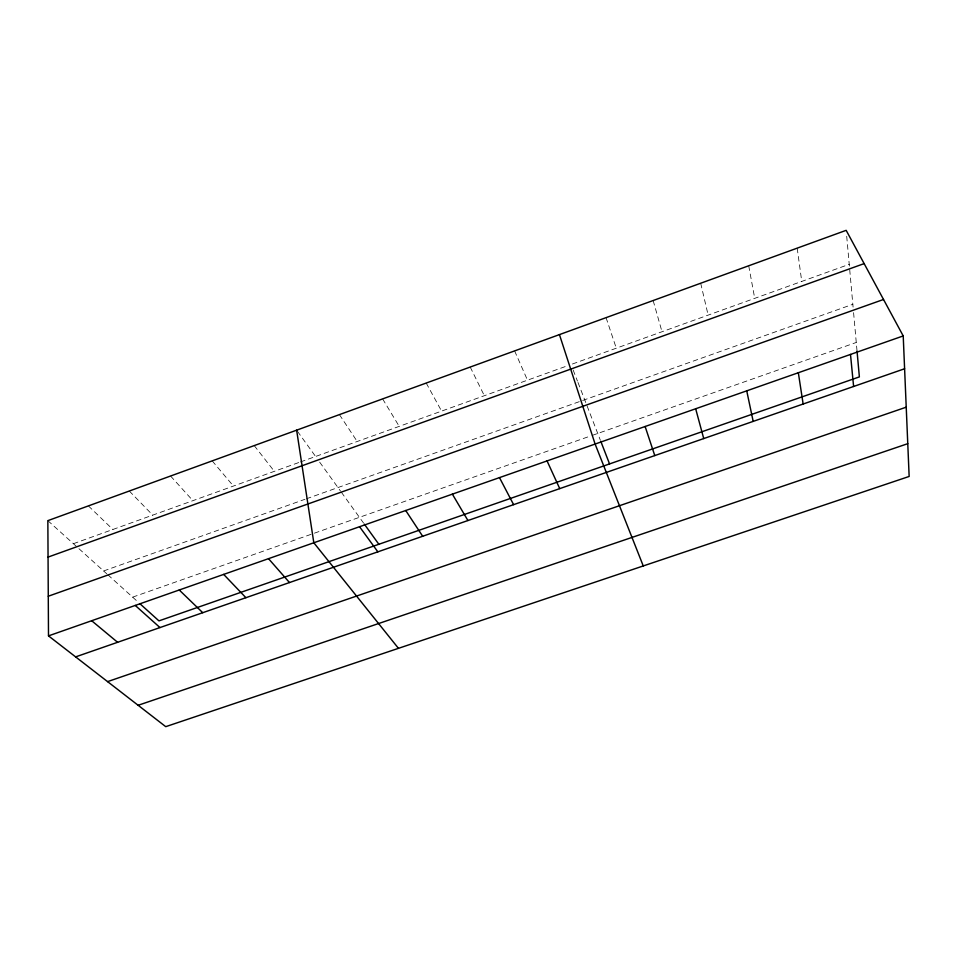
<?xml version="1.0" encoding="UTF-8"?>
<svg xmlns="http://www.w3.org/2000/svg" width="957" height="957" viewBox="0 0 957 957"><rect width="100%" height="100%" fill="white"/><g stroke="black" fill="none" stroke-linecap="round" stroke-linejoin="round"><path stroke-width="0.72" stroke-dasharray="4.79 3.59" d="M73.402 543.696L299.086 462.422M300.462 461.932L566.807 366.017M572.394 364.007L849.23 264.323M103.619 570.958L304.96 499.303M306.336 498.812L852.831 304.302M132.628 597.144L590.744 435.913M592.144 435.423L856.264 342.474M47.85 520.644L106.777 573.817M107.83 574.762L138.801 602.707M88.391 505.906L112.89 529.472M129.291 491.025L152.725 515.129M170.561 476.024L192.907 500.667M212.203 460.879L233.436 486.06M254.227 445.591L274.336 471.334M297.495 431.368L315.595 456.489M319.662 462.135L340.489 491.049M341.338 492.209L363.54 523.036M339.424 414.608L357.212 441.5M382.621 398.902L399.213 426.367M426.212 383.051L441.584 411.115M470.21 367.057L484.338 395.72M514.615 350.908L527.486 380.18M573.159 370.024L577.442 381.065M577.98 382.453L600.242 439.909M606.068 317.652L616.296 348.204M653.153 300.534L662.005 331.744M700.691 283.236L708.144 315.128M748.709 265.783L754.726 298.357M797.193 248.15L801.751 281.418M846.706 236.247L853.082 307.077M853.584 312.64L857.053 351.231"/><path stroke-width="1.44" d="M48.053 557.094L864.147 263.606M48.281 596.235L883.514 299.481M48.496 635.879L903.217 335.931L846.167 230.338L47.85 520.644L48.496 635.879L165.74 726.662L909.15 476.454L903.217 335.931M75.627 656.885L904.604 368.756M107.579 681.623L906.219 407.18M138.143 705.285L907.762 443.677M91.669 620.722L117.603 642.291M135.248 605.434L159.975 627.565M139.83 603.64L158.946 620.878L859.374 376.902L857.053 351.231M179.246 589.99L202.74 612.695M223.675 574.403L245.901 597.694M268.522 558.661L289.481 582.55M398.459 648.344L313.812 542.763L296.634 430.172M359.545 526.721L377.859 551.83M364.366 524.173L378.852 544.282M405.732 510.512L422.671 536.255M452.374 494.147L467.925 520.524M499.482 477.615L513.61 504.65M547.057 460.915L559.737 488.62M643.26 565.946L595.11 444.06L559.438 334.603M600.745 441.201L609.549 463.918M645.126 426.499L654.779 455.58M695.667 408.771L703.73 438.569M746.735 390.851L753.183 421.379M798.341 372.74L803.138 404.021M850.498 354.437L853.608 386.472"/></g></svg>
